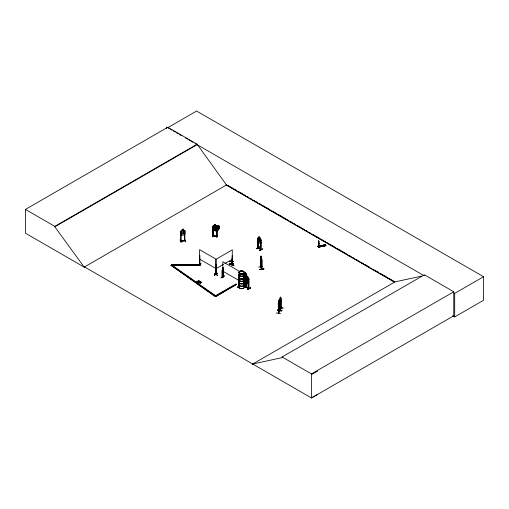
<?xml version="1.0" encoding="UTF-8"?>
<svg xmlns="http://www.w3.org/2000/svg" width="509" height="509" viewBox="0 0 509 509"><rect width="100%" height="100%" fill="white"/><g stroke="black" fill="none" stroke-linecap="round" stroke-linejoin="round"><path stroke-width="0.76" d="M221.975 277.628L221.975 270.673L222.815 270.673L222.815 277.628L221.975 277.628L222.815 277.628M319.149 243.563L318.933 246.712L318.488 242.558M322.521 245.962L322.324 245.599M318.43 242.57L318.519 242.017M318.5 247.056L318.271 245.904L318.208 246.611M318.462 242.029L318.774 240.884L319.092 243.168M318.405 246.057L318.36 246.846L319.283 246.623L319.283 247.037C317.33 245.707 319.41 246.101 318.405 246.235M318.519 241.947L318.653 240.98M319.162 243.378L319.06 243.779M244.104 285.065L244.104 285.657L245.987 283.723M279.078 301.271L279.047 300.043L278.308 303.192L278.359 313.321L278.569 312.959M278.468 312.736L278.646 313.137L278.48 312.711M278.627 312.787L279.638 310.605L279.333 310.783M279.772 309.93C280.777 309.02 282.12 305.362 279.772 309.879M280.955 308.11L280.828 297.778L280.911 308.155L281.025 298.497M280.764 307.786L280.981 307.767M280.491 298.223L280.459 296.995L279.918 299.737L279.918 310.299L281.057 307.894M276.33 312.978L280.51 313.627M277.691 310.089C281.642 309.529 285.078 311.572 277.691 310.089L281.929 310.42M277.742 309.956L281.878 310.706M261.721 262.154L261.562 263.07L260.557 259.819M245.79 277.876L245.955 276.489L245.79 277.876L244.123 279.543M279.772 310.274L279.74 300.132L280.141 298.955M245.822 286.249L244.212 285.905M245.822 286.122L244.314 285.625M243.124 271.532L243.016 271.819M278.69 302.002L278.499 313.347L278.614 303.688M231.576 264.12L231.557 259.196M219.245 226.295L218.482 227.23L218.857 227.879L217.572 229.572L216.427 229.922L215.313 229.222L215.269 228.121L216.554 226.435L217.381 226.505L218.049 225.544C220.785 225.843 217.324 227.281 219.315 227.708L219.494 228.293L217.642 230.723L216.548 231.372L213.748 229.61L214.073 228.452L215.943 226.091L216.535 226.009M217.572 275.324L214.474 273.403M217.407 275.414L214.34 273.638M260.856 266.652L260.583 266.449L260.729 266.767M260.856 266.786L261.702 269.166L260.665 267.009M261.9 268.771L261.88 269.172L261.868 259.73L261.734 269.197L261.721 259.062L260.678 256.555M260.913 242.685L260.57 243.684L260.952 242.71M248.443 282.775C249.079 280.274 248.844 283.844 247.749 282.374L247.768 276.572M248.468 282.762L248.812 281.757M184.417 234.891L184.882 233.714L184.926 230.602L183.545 230.386L183.539 229.203L182.146 229.368L182.203 230.583L181.509 231.054L181.509 233.217L182.203 234.064L183.501 233.905L184.194 232.899L184.194 230.736L183.501 230.431L183.488 229.247M184.939 233.746L184.462 234.954L181.185 235.311L180.759 234.21L180.803 231.111L182.158 230.552M198.122 282.279L198.44 281.318L199.738 281.146L198.44 281.515L198.122 282.279L198.128 281.337L197.88 282.132M200.107 283.424L200.419 282.463L201.723 282.291L200.419 282.66L200.47 281.566L200.158 282.52L198.834 282.686L200.158 282.323L200.107 283.424L200.113 282.482M198.173 281.178C195.163 281.28 198.625 282.158 198.485 280.421L198.478 281.35L198.726 280.567M198.173 281.375L198.485 280.421M200.463 282.495L200.711 281.712M214.283 225.608L212.908 225.824L212.927 235.947L212.896 226.499L213.309 226.467L213.22 235.991C213.958 235.578 212.253 235.317 213.309 235.54M213.347 225.474L216.554 225.932L219.277 227.733M213.309 226.467L212.896 226.499M212.908 228.929L213.335 230.144C217.368 231.888 217.298 229.648 217.038 226.41L217.019 236.52L217.044 230.921M215.663 224.647L214.283 224.45L214.327 225.652L213.64 225.939L213.64 228.102L214.327 229.126L215.619 229.311L216.306 228.484L216.306 226.32L215.619 225.837L215.625 224.647M213.748 229.61L216.56 231.341L217.655 230.698M214.066 228.477L215.924 226.028L216.567 225.901L215.676 225.78L215.676 224.615M213.322 234.624L212.323 237.029M216.637 236.456L216.662 226.944M213.354 235.546L217.082 236.081L216.579 236.195M217.044 227.001L216.624 227.027M216.548 225.939L217.362 226.448M218.043 225.57L219.233 226.32M256.256 248.691L259.469 246.846L256.415 248.608M259.444 246.992L256.383 248.761M197.969 265.673L201.017 263.751M221.205 277.761L224.227 275.98M278.97 300.431L278.754 301.296L278.97 300.819M280.166 297.86L280.389 297.383L280.166 298.249M279.091 301.207L279.339 300.673L278.442 302.531M279.861 299.483L280.873 297.784M279.352 311.177L279.466 301.519L279.638 310.993L278.544 313.302M279.886 300.615L280.065 310.064L280.446 298.605L280.103 301.506M279.498 311.203L279.606 301.544M279.848 304.14C279.626 303.809 279.975 303.58 280.873 300.889M277.52 310.452L281.655 311.19M278.366 313.296L279.466 310.935L279.295 300.66M278.875 307.353L283.112 308.066L278.881 307.487M180.021 239.968L181.096 242.22M245.274 273.753L245.255 272.519L244.549 273.231L244.218 275.146L244.269 285.46M199.649 264.483L199.808 265.055L199.604 255.397L199.515 264.903M199.471 264.896L199.725 265.03M215.498 273.874C216.522 274.096 214.817 273.365 215.816 274.319L215.631 264.655L215.682 274.084M215.937 274.217L215.911 259.094L199.604 249.677L199.604 264.814M223.146 276.737L222.802 276.546M223.114 267.645L223.152 277.068L222.834 267.486L222.732 277.004C228.42 273.365 217.381 279.893 222.21 277.233M246.14 277.265L246.006 274.084L245.758 287.057L245.968 286.656L246.108 287.241L246.006 273.397L245.223 273.696M248.799 288.8L248.812 278.671L248.844 288.8C240.98 284.817 250.205 288.654 248.551 288.304M245.923 287L248.958 288.724L246.108 286.993M258.343 247.73L257.891 247.609L258.228 247.807M261.022 249.626L258.018 247.889L260.793 249.149M180.657 241.145L184.894 240.642M180.74 240.782L184.894 240.299M184.423 240.7L184.468 231.277L184.882 231.315L184.5 231.366M245.79 283.373L246.159 283.176L245.942 283.507M216.42 273.969L216.115 274.478L216.395 264.884L216.013 264.979L216.395 264.884M232.219 264.858L232.123 265.221L232.467 265.036M239.911 273.263L240.375 273.67M217.368 226.53L218.068 225.602M217.61 230.698L219.455 228.255M181.109 241.081L181.083 231.678L180.701 231.722L181.083 231.678M184.869 240.401C181.968 242.551 177.113 240.413 184.907 240.407M244.04 276.253L244.104 285.657M246.14 274.128L245.815 274.281M244.326 282.743L248.08 283.977L244.212 282.686M244.129 285.161L245.79 283.475M245.987 283.5L244.104 285.428M244.689 273.32L245.115 272.894L244.689 273.708M244.129 274.86L244.587 274.402M244.097 274.873L245.968 273.384L245.93 286.987M245.23 274.128L244.568 274.79L244.568 276.953L245.23 276.292M244.097 279.473L245.726 277.838M215.981 274.415L216.013 259.259L232.327 249.843L232.047 265.138M232.416 264.725L232.123 264.973M232.416 265.068L232.327 255.563L232.015 265.157M324.729 245.274L318.15 246.712L318.03 246.012L318.806 245.904L318.03 246.012M325.875 245.739L325.741 245.433L318.411 247.1L325.881 245.739L325.321 244.727L324.577 244.975M318.513 247.253L318.5 246.725M325.321 244.727L318.08 246.604M325.391 245.02L318.023 246.42L318.539 247.196M325.735 245.478L325.321 244.81L317.979 246.451M325.811 245.643L318.469 247.183M240.095 273.613L240.089 273.263M240.165 273.594L240.458 273.346L239.866 273.288M246.795 277.131L245.815 276.953M245.815 277.004L246.152 276.769M212.883 235.826L217.082 236.424M199.808 265.055L199.878 255.556M215.53 274.173L215.631 264.655M232.123 265.221L232.428 255.626M231.041 264.018L233.949 265.673M214.372 275.172L217.585 273.486L214.543 275.267L214.372 274.975L217.426 273.212L214.378 274.981M222.834 276.565L222.942 276.781M222.897 276.565L223.114 277.061M238.995 286.033L238.867 276.75L239.039 286.382L237.608 287.261L238.976 286.612M246.827 275.954L247.832 276.533L247.8 277.71L248.812 278.69L247.749 277.698L248.271 278.404L248.271 280.567L247.768 281.203L246.827 280.669L246.318 279.454L246.318 277.29L246.827 277.189L246.859 276.012L246.827 277.189M246.14 276.724L248.793 278.703M245.783 280.077L246.095 281.407L248.5 282.743M248.532 279.206L248.914 279.301L248.532 279.206L248.532 288.66L248.92 288.705M246.095 281.407L248.475 282.686M238.861 286.548L237.633 287.241L238.829 286.357M246.216 286.834L245.771 286.732M246.184 287.159L246.184 280.879M250.422 287.687L247.374 289.653L250.574 287.941M247.374 289.653L250.434 287.839M247.419 289.653L250.46 287.878M84.57 266.951L84.24 267.149L25.45 233.205L25.45 209.422L167.741 127.269L197.117 144.225L226.492 184.971L394.679 282.075M167.741 127.269L167.741 127.708L196.595 111.051L483.55 276.724L483.55 300.265L454.696 316.922L452.635 315.726M25.45 209.422L54.826 226.378L197.117 144.225M317.692 394.399L311.463 397.949L84.532 266.932L84.195 267.123L54.826 226.817L197.117 144.664M84.195 267.123L226.823 184.78M258.941 238.027L258.909 236.889L259.946 237.448L260.379 241.482L259.876 242.125L258.941 241.584L258.438 240.363L258.941 236.87M259.914 237.468L258.909 236.889M258.197 238.715L258.19 248.15L257.923 238.556L258.305 238.651M260.563 239.001L260.952 239.599L260.945 249.722L260.913 239.593L258.222 237.652L257.923 248.01L260.894 249.703M257.904 240.986L258.216 242.322L260.602 243.658M260.64 240.127L261.022 240.223L260.64 240.127L260.64 249.582M216.013 268.676L223.489 264.362M224.851 263.573L232.327 259.259M258.228 247.908L260.913 249.359M260.608 249.525L260.748 242.418M262.695 248.882L259.501 250.555M200.438 264.928L170.954 265.24L214.932 296.104L235.966 284.028L236.564 284.372L216.172 296.435L207.176 290.187M170.954 265.24L214.932 296.397L233.93 285.498M171.603 264.928L216.172 296.143L236.564 284.372M252.388 364.228L395.016 281.878L421.293 276.164M252.718 364.03L282.094 357.642L282.094 356.962L424.385 274.809L453.761 291.765L453.761 315.796L311.463 397.949L311.463 373.918L453.761 291.765M424.385 275.49L424.054 275.687L195.068 143.481M453.334 292.592L454.696 293.381L483.55 276.724M311.463 374.605L317.692 371.055M170.954 265.533L200.438 265.221L200.438 264.445L171.603 264.445L171.603 265.221M180.18 239.949L181.109 242.411M216.147 274.472L216.121 265.043M213.258 235.635L212.857 235.578M216.987 236.507L212.896 235.915M322.382 245.631L322.871 245.713L322.604 245.898M318.729 240.859L318.882 241.247M318.933 242.449L318.99 241.59M321.942 245.554L322.687 245.306L323.202 246.089M323.342 245.166C324.857 247.081 322.28 244.727 324.087 245.001L324.602 245.86L324.087 245.001M318.399 247.075L325.836 245.51M216.319 274.217L216.287 264.82M257.993 247.552L258.133 248.131M260.557 256.714L260.71 267.06M260.773 266.811L260.932 255.932L261.308 257.878M260.843 257.592L260.856 267.034M261.556 258.394L261.734 259.075M260.672 261.219L261.594 263.007M258.553 267.053L262.739 266.442M259.724 269.318L263.955 268.987L259.73 269.356M198.478 281.153L199.738 281.146M196.849 281.35L199.738 281.343M196.849 281.541L198.128 281.534M200.463 282.298L201.723 282.291M198.834 282.495L201.723 282.489M198.834 282.686L200.113 282.68M182.158 229.394L183.545 229.228M181.21 230.666L184.443 230.278M184.71 239.434L185.581 241.883L184.512 239.427M230.895 264.069L233.975 265.825M258.076 247.921L257.974 237.9M280.446 298.217L280.631 300.374L280.103 302.435L279.918 301.901M233.644 261.454L229.317 261.658L233.644 261.461M229.317 261.601L233.644 261.594M229.317 263.961L233.644 263.967L233.644 264.292L229.317 264.292L229.317 263.961L233.644 263.993M229.317 264.158L233.644 264.165M229.317 264.26L233.644 264.286M171.603 264.737L200.438 264.737M222.815 270.966L221.975 270.673M181.109 240.738L181.077 241.215M184.512 240.789L184.468 231.277M180.746 241.234L180.765 231.131M245.23 273.74L245.586 273.772L245.23 277.214L244.568 277.876L244.218 277.31M280.09 297.784L280.147 298.961M280.504 298.159L280.86 297.822M279.46 303.937L278.436 307.188L278.308 303.192M184.5 239.268L185.384 241.877M240.229 273.32L240.293 273.218M244.231 282.832L247.972 283.92M244.314 285.759L245.834 286.287L244.301 285.797M231.372 264.139L231.404 259.196M217.642 235.234L216.611 237.658M247.768 278.111L246.827 277.577L246.827 279.74L247.768 280.274M200.864 263.84L197.995 265.52M167.741 127.708L169.109 128.497M170.477 129.286L171.845 130.075M173.206 130.864L175.255 132.047M176.623 132.836L177.991 133.625M179.359 134.414L181.408 135.598M185.505 137.964L187.554 139.148M188.922 139.937L193.019 142.297M228.197 185.569L233.001 188.343M234.375 189.138L236.437 190.328M237.805 191.117L239.179 191.912M240.553 192.701L242.615 193.891M243.989 194.686L245.357 195.481M246.731 196.27L248.793 197.46M250.167 198.256L251.535 199.044M253.597 200.234L254.971 201.03M256.345 201.819L257.713 202.614M259.775 203.804L261.149 204.593M262.523 205.388L270.075 209.746M272.13 210.936L276.253 213.316M277.621 214.104L282.431 216.879M283.799 217.674L285.861 218.864M287.235 219.653L288.609 220.448M289.984 221.243L292.039 222.427M293.413 223.222L294.787 224.017M296.842 225.201L298.217 225.996M299.591 226.791L301.652 227.981M303.027 228.77L304.395 229.565M305.769 230.354L307.83 231.544M309.205 232.339L310.573 233.128M312.634 234.318L314.008 235.113M315.383 235.902L320.186 238.676M321.561 239.472L329.113 243.83M330.481 244.625L335.291 247.399M336.659 248.188L341.469 250.969M342.837 251.758L344.898 252.948M346.273 253.743L347.647 254.532M349.021 255.327L351.076 256.517M352.451 257.306L353.825 258.101M355.88 259.291L357.254 260.08M358.629 260.875L360.003 261.664M362.064 262.854L363.432 263.649M364.807 264.438L369.61 267.219M374.42 269.993L378.537 272.366M379.911 273.161L388.151 277.914M389.519 278.709L394.329 281.483M226.041 184.907L394.78 282.33M262.701 248.907L259.641 250.663M239.147 271.182L222.834 261.766L222.834 276.909M222.834 271.182L239.147 280.599M199.604 259.094L215.911 268.51M236.564 284.665L235.966 284.028M200.711 281.903L200.47 281.566M282.094 356.962L311.463 373.918M172.252 265.679L176.776 268.854M178.074 269.764L181.948 272.487M183.246 273.397L200.705 285.651M201.997 286.561L205.878 289.284M184.417 230.297L184.939 230.634L184.843 240.763M216.567 225.901L217.038 226.41M322.833 245.605L322.273 245.783M324.577 244.893L325.092 245.669M321.942 245.472L322.458 246.248M319.283 246.623L318.806 246.235M261.009 256.32L261.238 257.185L261.009 256.708M260.742 266.792L261.88 269.14M180.765 234.235L181.229 235.298M278.506 304.948L278.69 305.483L279.218 303.421L279.047 300.043M257.974 240.986L258.273 242.278M278.366 306.278L278.493 307.137M260.754 259.31L261.302 261.372L261.308 256.721M260.583 266.843L260.602 256.708M454.696 293.381L454.696 316.922M318.768 245.847L318.768 246.254M280.745 307.729L280.745 308.072M248.64 282.279L248.507 288.635L248.5 288.259M245.23 272.582L245.23 278.372M244.613 273.257L244.613 274.415M244.301 287.706L247.336 285.931L244.275 287.712M166.589 127.18L166.589 128.739M54.826 226.378L54.826 226.817M243.932 278.932A2.704 1.559 0 0 1 241.947 281.261A2.704 1.559 0 0 1 238.982 279.307M244.193 274.625A2.691 1.552 0 0 1 241.59 276.584A2.691 1.552 0 0 1 238.995 274.625M244.193 274.192A2.691 1.552 0 0 1 241.59 276.145A2.691 1.552 0 0 1 238.995 274.192M244.193 277.227A2.691 1.552 0 0 1 241.59 279.18A2.691 1.552 0 0 1 238.995 277.227M243.964 276.686A2.736 1.578 0 0 1 241.953 279.04A2.736 1.578 0 0 1 238.95 277.068M243.964 276.552A2.736 1.578 0 0 1 241.953 278.907A2.736 1.578 0 0 1 238.95 276.934M244.193 276.788A2.691 1.552 0 0 1 241.59 278.747A2.691 1.552 0 0 1 238.995 276.788M243.964 274.09A2.736 1.578 0 0 1 241.953 276.444A2.736 1.578 0 0 1 238.95 274.472M243.964 273.957A2.736 1.578 0 0 1 241.953 276.311A2.736 1.578 0 0 1 238.95 274.338M243.932 279.027A2.698 1.559 0 0 1 241.947 281.35A2.698 1.559 0 0 1 238.988 279.403M244.186 279.645A2.685 1.552 0 0 1 241.59 281.598A2.685 1.552 0 0 1 239.001 279.645M243.932 286.338A2.704 1.559 0 0 1 241.947 288.667A2.704 1.559 0 0 1 238.982 286.713M243.932 279.136A2.704 1.559 0 0 1 241.947 281.458A2.704 1.559 0 0 1 238.982 279.511M244.193 282.031A2.691 1.552 0 0 1 241.59 283.99A2.691 1.552 0 0 1 238.995 282.031M244.193 281.598A2.691 1.552 0 0 1 241.59 283.551A2.691 1.552 0 0 1 238.995 281.598M244.193 284.633A2.691 1.552 0 0 1 241.59 286.586A2.691 1.552 0 0 1 238.995 284.633M243.964 284.092A2.736 1.578 0 0 1 241.953 286.446A2.736 1.578 0 0 1 238.95 284.474M243.964 283.958A2.736 1.578 0 0 1 241.953 286.312A2.736 1.578 0 0 1 238.95 284.34M244.193 284.194A2.691 1.552 0 0 1 241.59 286.153A2.691 1.552 0 0 1 238.995 284.194M243.964 281.496A2.736 1.578 0 0 1 241.953 283.85A2.736 1.578 0 0 1 238.95 281.878M243.964 281.362A2.736 1.578 0 0 1 241.953 283.717A2.736 1.578 0 0 1 238.95 281.744M243.932 286.433A2.698 1.559 0 0 1 241.947 288.756A2.698 1.559 0 0 1 238.988 286.809M217.057 226.836L217.044 228.013L218.692 227.816L217.146 228.382C217.763 230.405 216.293 230.246 216.758 228.426L215.052 228.656L216.656 228.07L216.656 226.588L217.057 226.836M279.034 301.652L278.69 304.554L279.034 301.652M217.152 226.81L215.861 228.496L216.98 229.196L218.266 227.504L217.152 226.81M218.151 225.875L217.922 226.181L218.641 226.626L218.87 226.327L218.151 225.875M245.904 277.583L246.184 277.742L245.904 277.583M263.897 268.822L259.73 269.509L263.904 268.841M183.265 229.495L182.432 229.591L182.432 229.979L183.265 229.877L183.265 229.495M183.501 230.819L182.203 230.971L182.203 233.135L183.501 232.982L183.501 230.819M215.39 224.838L214.563 224.717L214.563 225.105L215.39 225.226L215.39 224.838M215.619 226.219L214.327 226.041L214.327 228.204L215.619 228.382L215.619 226.219M247.603 276.667L246.992 276.323L247.603 277.055L247.603 276.667M259.711 237.582L259.106 237.239L259.711 237.97L259.711 237.582M259.876 239.033L258.941 238.492L258.941 240.655L259.876 241.196L259.876 239.033M261.302 258.279L260.945 257.541L261.302 260.443L261.302 258.279M239.682 273.524A2.704 1.559 0 0 0 244.205 272.824A2.704 1.559 0 0 0 240.891 270.915A2.704 1.559 0 0 0 239.682 273.524M240.248 273.982A2.685 1.552 0 0 0 244.282 272.639A2.685 1.552 0 0 0 240.248 271.297A2.685 1.552 0 0 0 240.248 273.982M239.682 273.613A2.704 1.559 0 0 0 244.205 272.913A2.704 1.559 0 0 0 240.891 270.998A2.704 1.559 0 0 0 239.682 273.613"/></g></svg>
